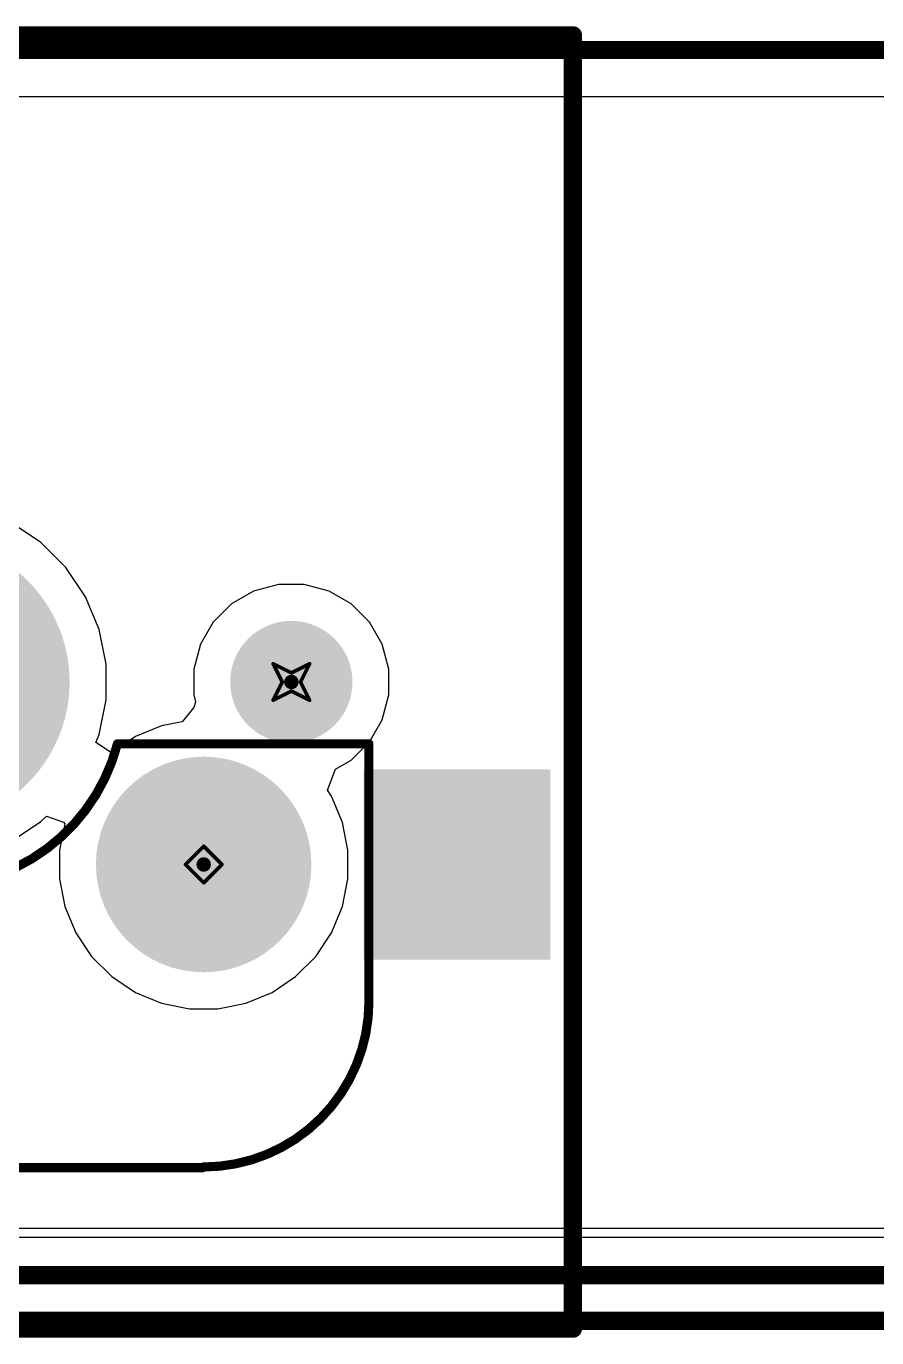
# Model space of a CAD drawing. Header units: inches. Extents: x 0 to 386, y 0 to 148.
# Drawn here: x 72.52 to 84.36, y 31.51 to 49.77 of the extents above; entities that cross this region are included whole.
import ezdxf

# ---------------------------------------------------------------- set-up
doc = ezdxf.new("R2010")
doc.units = ezdxf.units.IN
for name, color, linetype in [('Bottom Layer', 5, 'Continuous'), ('Bottom Overlay', 54, 'Continuous'), ('Bottom Paste', 16, 'Continuous'), ('Bottom Solder', 6, 'Continuous'), ('Drill Drawing', 1, 'Continuous'), ('Pad Holes', 156, 'Continuous'), ('Top Layer', 1, 'Continuous'), ('Top Overlay', 2, 'Continuous'), ('Top Solder', 216, 'Continuous')]:
    doc.layers.add(name, color=color, linetype=linetype)

# ---------------------------------------------------------------- blocks, each defined once
blk = doc.blocks.new('CPG151101S11_16_B_17')
at = {"layer": 'Bottom Layer'}
for points in [[(5.4750081, 3.8150038), (7.975003099999999, 3.8150038), (7.975003099999999, 1.2649962), (5.4750081, 1.2649962)], [(-7.975003099999999, 1.2750038), (-5.4750081, 1.2750038), (-5.4750081, -1.2750038), (-7.975003099999999, -1.2750038)]]:
    blk.add_hatch(color=5, dxfattribs=at).paths.add_polyline_path(points)
at = {"layer": 'Bottom Paste'}
for points in [[(5.4750081, 3.8150038), (7.975003099999999, 3.8150038), (7.975003099999999, 1.2649962), (5.4750081, 1.2649962)], [(-7.975003099999999, 1.2750038), (-5.4750081, 1.2750038), (-5.4750081, -1.2750038), (-7.975003099999999, -1.2750038)]]:
    blk.add_hatch(color=16, dxfattribs=at).paths.add_polyline_path(points)
at = {"layer": 'Bottom Solder'}
for points in [[(5.4249955, 3.8650164), (8.025015699999999, 3.8650164), (8.025015699999999, 1.2149836), (5.4249955, 1.2149836)], [(-8.025015699999999, 1.3250164), (-5.4249955, 1.3250164), (-5.4249955, -1.3250164), (-8.025015699999999, -1.3250164)]]:
    blk.add_hatch(color=6, dxfattribs=at).paths.add_polyline_path(points)
h = blk.add_hatch(color=6, dxfattribs=at)
edge = h.paths.add_edge_path()
edge.add_arc((3.199892, 2.54), 0.1016, 0, 360)
h = blk.add_hatch(color=6, dxfattribs=at)
edge = h.paths.add_edge_path()
edge.add_arc((-3.199892, 0), 0.1016, 0, 360)
h = blk.add_hatch(color=6, dxfattribs=at)
edge = h.paths.add_edge_path()
edge.add_arc((-4.420108, -2.54), 0.1016, 0, 360)
h = blk.add_hatch(color=6, dxfattribs=at)
edge = h.paths.add_edge_path()
edge.add_arc((0.6598919999999999, -2.54), 0.1016, 0, 360)
h = blk.add_hatch(color=6, dxfattribs=at)
edge = h.paths.add_edge_path()
edge.add_arc((5.739891999999999, -2.54), 0.1016, 0, 360)
at = {"layer": 'Pad Holes'}
h = blk.add_hatch(color=7, dxfattribs=at)
edge = h.paths.add_edge_path()
edge.add_arc((3.199892, 2.54), 1.499997, 0, 360)
h = blk.add_hatch(color=7, dxfattribs=at)
edge = h.paths.add_edge_path()
edge.add_arc((-3.199892, 0), 1.499997, 0, 360)
h = blk.add_hatch(color=7, dxfattribs=at)
edge = h.paths.add_edge_path()
edge.add_arc((0.6598919999999999, -2.54), 1.9939, 0, 360)
h = blk.add_hatch(color=7, dxfattribs=at)
edge = h.paths.add_edge_path()
edge.add_arc((-4.420108, -2.54), 0.8509, 0, 360)
h = blk.add_hatch(color=7, dxfattribs=at)
edge = h.paths.add_edge_path()
edge.add_arc((5.739891999999999, -2.54), 0.8509, 0, 360)
at = {"layer": 'Top Solder'}
h = blk.add_hatch(color=216, dxfattribs=at)
edge = h.paths.add_edge_path()
edge.add_arc((3.199892, 2.54), 0.1016, 0, 360)
h = blk.add_hatch(color=216, dxfattribs=at)
edge = h.paths.add_edge_path()
edge.add_arc((-3.199892, 0), 0.1016, 0, 360)
h = blk.add_hatch(color=216, dxfattribs=at)
edge = h.paths.add_edge_path()
edge.add_arc((-4.420108, -2.54), 0.1016, 0, 360)
h = blk.add_hatch(color=216, dxfattribs=at)
edge = h.paths.add_edge_path()
edge.add_arc((0.6598919999999999, -2.54), 0.1016, 0, 360)
h = blk.add_hatch(color=216, dxfattribs=at)
edge = h.paths.add_edge_path()
edge.add_arc((5.739891999999999, -2.54), 0.1016, 0, 360)
at = {"layer": 'Bottom Overlay'}
for points in [[(-5.499989, 1.9063716, 0.127, 0.127, -0.4142135623730951), (-3.1963614, 4.209999199999999, 0.127, 0.127, 0)], [(5.499989, 4.2200068, 0.127, 0.127, 0), (-3.1863538, 4.2200068, 0.127, 0.127, 0)], [(5.499989, 4.2200068, 0.127, 0.127, -0.4142135623730951), (5.4899814, 4.209999199999999, 0.127, 0.127, 0)], [(5.499989, 4.2200068, 0.127, 0.127, 0), (5.499989, 4.046143799999999, 0.127, 0.127, 0)], [(-5.499989, 1.9063716, 0.127, 0.127, 0), (-5.499989, -1.5061438, 0.127, 0.127, 0)], [(5.499989, 1.0338562, 0.127, 0.127, 0), (5.499989, 0.4700016, 0.127, 0.127, 0)], [(5.5000144, 0.4699508, 0.127, 0.127, 0), (5.499989, 0.4700016, 0.127, 0.127, 0)], [(5.5000144, 0.4699508, 0.127, 0.127, 0), (5.5000144, 0.2200148, 0.127, 0.127, 0)], [(-1.99999854, -1.67998394, 0.127, 0.127, -0.2716855530014931), (-0.09999725999999999, 0.22001734, 0.127, 0.127, 0)], [(0.1500124, 0.2200148, 0.127, 0.127, 0), (-0.0999998, 0.2200148, 0.127, 0.127, 0)], [(1.1900154, 0.2200148, 0.127, 0.127, 0), (0.1500124, 0.2200148, 0.127, 0.127, 0)], [(5.5000144, 0.2200148, 0.127, 0.127, 0), (1.1900154, 0.2200148, 0.127, 0.127, 0)], [(-5.499989, -1.5061438, 0.127, 0.127, 0), (-5.499989, -1.6799814, 0.127, 0.127, 0)], [(-1.999996, -1.6799814, 0.127, 0.127, 0), (-5.499989, -1.6799814, 0.127, 0.127, 0)]]:
    blk.add_lwpolyline(points, format="xyseb", dxfattribs=at)
for points in [[(-3.2281114, 4.209999199999999, 0.0635, 0.0635, 1), (-3.1646114, 4.209999199999999, 0.0635, 0.0635, 1)], [(-3.2181038, 4.2200068, 0.0635, 0.0635, 1), (-3.1546038, 4.2200068, 0.0635, 0.0635, 1)], [(5.4582314, 4.209999199999999, 0.0635, 0.0635, 1), (5.521731399999999, 4.209999199999999, 0.0635, 0.0635, 1)], [(5.468239, 4.2200068, 0.0635, 0.0635, 1), (5.531739, 4.2200068, 0.0635, 0.0635, 1)], [(5.468239, 4.2200068, 0.0635, 0.0635, 1), (5.531739, 4.2200068, 0.0635, 0.0635, 1)], [(5.468239, 4.2200068, 0.0635, 0.0635, 1), (5.531739, 4.2200068, 0.0635, 0.0635, 1)], [(5.468239, 4.046143799999999, 0.0635, 0.0635, 1), (5.531739, 4.046143799999999, 0.0635, 0.0635, 1)], [(-5.531739, 1.9063716, 0.0635, 0.0635, 1), (-5.468239, 1.9063716, 0.0635, 0.0635, 1)], [(-5.531739, 1.9063716, 0.0635, 0.0635, 1), (-5.468239, 1.9063716, 0.0635, 0.0635, 1)], [(5.468239, 1.0338562, 0.0635, 0.0635, 1), (5.531739, 1.0338562, 0.0635, 0.0635, 1)], [(5.468239, 0.4700016, 0.0635, 0.0635, 1), (5.531739, 0.4700016, 0.0635, 0.0635, 1)], [(5.468239, 0.4700016, 0.0635, 0.0635, 1), (5.531739, 0.4700016, 0.0635, 0.0635, 1)], [(5.4682644, 0.4699508, 0.0635, 0.0635, 1), (5.5317644, 0.4699508, 0.0635, 0.0635, 1)], [(5.4682644, 0.4699508, 0.0635, 0.0635, 1), (5.5317644, 0.4699508, 0.0635, 0.0635, 1)], [(-0.1317498, 0.2200148, 0.0635, 0.0635, 1), (-0.0682498, 0.2200148, 0.0635, 0.0635, 1)], [(-0.13174726, 0.22001734, 0.0635, 0.0635, 1), (-0.06824725999999999, 0.22001734, 0.0635, 0.0635, 1)], [(0.1182624, 0.2200148, 0.0635, 0.0635, 1), (0.1817624, 0.2200148, 0.0635, 0.0635, 1)], [(0.1182624, 0.2200148, 0.0635, 0.0635, 1), (0.1817624, 0.2200148, 0.0635, 0.0635, 1)], [(1.1582654, 0.2200148, 0.0635, 0.0635, 1), (1.2217654, 0.2200148, 0.0635, 0.0635, 1)], [(1.1582654, 0.2200148, 0.0635, 0.0635, 1), (1.2217654, 0.2200148, 0.0635, 0.0635, 1)], [(5.4682644, 0.2200148, 0.0635, 0.0635, 1), (5.5317644, 0.2200148, 0.0635, 0.0635, 1)], [(5.4682644, 0.2200148, 0.0635, 0.0635, 1), (5.5317644, 0.2200148, 0.0635, 0.0635, 1)], [(-5.531739, -1.5061438, 0.0635, 0.0635, 1), (-5.468239, -1.5061438, 0.0635, 0.0635, 1)], [(-5.531739, -1.5061438, 0.0635, 0.0635, 1), (-5.468239, -1.5061438, 0.0635, 0.0635, 1)], [(-5.531739, -1.6799814, 0.0635, 0.0635, 1), (-5.468239, -1.6799814, 0.0635, 0.0635, 1)], [(-5.531739, -1.6799814, 0.0635, 0.0635, 1), (-5.468239, -1.6799814, 0.0635, 0.0635, 1)], [(-2.03174854, -1.67998394, 0.0635, 0.0635, 1), (-1.96824854, -1.67998394, 0.0635, 0.0635, 1)], [(-2.031746, -1.6799814, 0.0635, 0.0635, 1), (-1.968246, -1.6799814, 0.0635, 0.0635, 1)]]:
    blk.add_lwpolyline(points, format="xyseb", close=True, dxfattribs=at)

msp = doc.modelspace()

# ---------------------------------------------------------------- linework, layer by layer
at = {"layer": 'Bottom Layer'}
for p, q in [((63.08899751999999, 48.78856638), (89.482295, 48.78856638)), ((72.7249879, 42.58335654), (72.31521224, 42.85716092)), ((73.07347082, 42.23487361999999), (72.7249879, 42.58335654)), ((73.34727519999998, 41.82509796), (73.07347082, 42.23487361999999)), ((76.031217, 41.99890508), (75.68560427999999, 41.90629668)), ((76.38902172, 41.99890508), (76.031217, 41.99890508)), ((76.73463444, 41.90629668), (76.38902172, 41.99890508)), ((73.53587274, 41.36978264), (73.34727519999998, 41.82509796)), ((75.68560427999999, 41.90629668), (75.37573698, 41.72739431999999)), ((77.04450173999999, 41.72739431999999), (76.73463444, 41.90629668)), ((75.37573698, 41.72739431999999), (75.12273012, 41.47438746)), ((77.2975086, 41.47438746), (77.04450173999999, 41.72739431999999)), ((75.12273012, 41.47438746), (74.94382775999999, 41.16452016)), ((77.47641096, 41.16452016), (77.2975086, 41.47438746)), ((73.63201936, 40.88642064), (73.53587274, 41.36978264)), ((74.94382775999999, 41.16452016), (74.85121935999999, 40.81890744)), ((77.56901936, 40.81890744), (77.47641096, 41.16452016)), ((73.63201936, 40.39358952), (73.63201936, 40.88642064)), ((74.85121935999999, 40.81890744), (74.85121935999999, 40.46110272)), ((77.56901936, 40.46110272), (77.56901936, 40.81890744)), ((73.53587274, 39.91022751999999), (73.63201936, 40.39358952)), ((74.85121935999999, 40.46110272), (74.87777252, 40.36200462)), ((74.87777252, 40.36200462), (74.85235982, 40.28662757999999)), ((77.47641096, 40.11549), (77.56901936, 40.46110272)), ((74.85235982, 40.28662757999999), (74.68840028, 40.08736712)), ((74.40419206, 40.03083434), (74.03875972, 39.87946812)), ((74.68840028, 40.08736712), (74.40419206, 40.03083434)), ((77.2975086, 39.80562269999999), (77.47641096, 40.11549)), ((73.489693, 39.79874184), (73.53587274, 39.91022751999999)), ((73.70502658, 39.65486354), (73.489693, 39.79874184)), ((74.03875972, 39.87946812), (73.70988052, 39.65971748)), ((77.04450173999999, 39.55261584), (77.2975086, 39.80562269999999)), ((73.70988052, 39.65971748), (73.70502658, 39.65486354)), ((76.82460886, 39.42566156), (77.04450173999999, 39.55261584)), ((76.71381914, 39.13428037999999), (76.82460886, 39.42566156)), ((76.7693664, 39.05114871999999), (76.71381914, 39.13428037999999)), ((76.92073262, 38.68571638), (76.7693664, 39.05114871999999)), ((72.7249879, 38.69665362), (72.80236391999999, 38.77402963999999)), ((72.80236391999999, 38.77402963999999), (73.03972184, 38.68951876)), ((72.31521224, 38.42284924), (72.7249879, 38.69665362)), ((73.05555112, 38.66800496), (72.98190636, 38.29777456)), ((73.03972184, 38.68951876), (73.05555112, 38.66800496)), ((76.99790035999999, 38.29777456), (76.92073262, 38.68571638)), ((72.98190636, 38.29777456), (72.98190636, 37.9022356)), ((76.99790035999999, 37.9022356), (76.99790035999999, 38.29777456)), ((72.98190636, 37.9022356), (73.0590741, 37.51429378)), ((76.92073262, 37.51429378), (76.99790035999999, 37.9022356)), ((73.0590741, 37.51429378), (73.21044031999999, 37.14886144)), ((76.7693664, 37.14886144), (76.92073262, 37.51429378)), ((73.21044031999999, 37.14886144), (73.43019096, 36.81998223999999)), ((76.54961576, 36.81998223999999), (76.7693664, 37.14886144)), ((73.43019096, 36.81998223999999), (73.70988052, 36.54029268)), ((76.26992619999999, 36.54029268), (76.54961576, 36.81998223999999)), ((73.70988052, 36.54029268), (74.03875972, 36.32054204)), ((75.941047, 36.32054204), (76.26992619999999, 36.54029268)), ((74.03875972, 36.32054204), (74.40419206, 36.16917582)), ((74.40419206, 36.16917582), (74.79213388, 36.09200808)), ((75.18767283999999, 36.09200808), (75.57561466, 36.16917582)), ((75.57561466, 36.16917582), (75.941047, 36.32054204)), ((74.79213388, 36.09200808), (75.18767283999999, 36.09200808)), ((112.50955908, 33.03244092), (22.987, 33.03244092))]:
    msp.add_line(p, q, dxfattribs=at)
for points in [[(63.0758073, 49.4360073, 0.254, 0.254, 0), (110.06348066, 49.4360073, 0.254, 0.254, 0)], [(22.987, 32.385, 0.254, 0.254, 0), (112.58074512, 32.385, 0.254, 0.254, 0)], [(43.18, 31.75, 0.254, 0.254, 0), (113.18420848, 31.75, 0.254, 0.254, 0)]]:
    msp.add_lwpolyline(points, format="xyseb", dxfattribs=at)
at = {"layer": 'Drill Drawing'}
for points in [[(75.95611936, 40.89400508, 0.0508, 0.0508, 0), (76.21011936, 40.76700508, 0.0508, 0.0508, 0)], [(75.95611936, 40.89400508, 0.0508, 0.0508, 0), (76.08311936, 40.64000507999999, 0.0508, 0.0508, 0)], [(76.21011936, 40.76700508, 0.0508, 0.0508, 0), (76.46411936, 40.89400508, 0.0508, 0.0508, 0)], [(76.33711935999999, 40.64000507999999, 0.0508, 0.0508, 0), (76.46411936, 40.89400508, 0.0508, 0.0508, 0)], [(75.95611936, 40.38600508, 0.0508, 0.0508, 0), (76.08311936, 40.64000507999999, 0.0508, 0.0508, 0)], [(75.95611936, 40.38600508, 0.0508, 0.0508, 0), (76.21011936, 40.51300508, 0.0508, 0.0508, 0)], [(76.21011936, 40.51300508, 0.0508, 0.0508, 0), (76.46411936, 40.38600508, 0.0508, 0.0508, 0)], [(76.33711935999999, 40.64000507999999, 0.0508, 0.0508, 0), (76.46411936, 40.38600508, 0.0508, 0.0508, 0)], [(74.73590336, 38.10000508, 0.0508, 0.0508, 0), (74.98990336, 38.35400507999999, 0.0508, 0.0508, 0)], [(74.98990336, 38.35400507999999, 0.0508, 0.0508, 0), (75.24390335999999, 38.10000508, 0.0508, 0.0508, 0)], [(74.73590336, 38.10000508, 0.0508, 0.0508, 0), (74.98990336, 37.84600508, 0.0508, 0.0508, 0)], [(74.98990336, 37.84600508, 0.0508, 0.0508, 0), (75.24390335999999, 38.10000508, 0.0508, 0.0508, 0)]]:
    msp.add_lwpolyline(points, format="xyseb", dxfattribs=at)
for points in [[(75.94341936, 40.89400508, 0.0254, 0.0254, 1), (75.96881936, 40.89400508, 0.0254, 0.0254, 1)], [(75.94341936, 40.89400508, 0.0254, 0.0254, 1), (75.96881936, 40.89400508, 0.0254, 0.0254, 1)], [(76.45141935999999, 40.89400508, 0.0254, 0.0254, 1), (76.47681936, 40.89400508, 0.0254, 0.0254, 1)], [(76.45141935999999, 40.89400508, 0.0254, 0.0254, 1), (76.47681936, 40.89400508, 0.0254, 0.0254, 1)], [(76.19741936, 40.76700508, 0.0254, 0.0254, 1), (76.22281936, 40.76700508, 0.0254, 0.0254, 1)], [(76.19741936, 40.76700508, 0.0254, 0.0254, 1), (76.22281936, 40.76700508, 0.0254, 0.0254, 1)], [(76.07041935999999, 40.64000507999999, 0.0254, 0.0254, 1), (76.09581936000001, 40.64000507999999, 0.0254, 0.0254, 1)], [(76.07041935999999, 40.64000507999999, 0.0254, 0.0254, 1), (76.09581936000001, 40.64000507999999, 0.0254, 0.0254, 1)], [(76.19741936, 40.51300508, 0.0254, 0.0254, 1), (76.22281936, 40.51300508, 0.0254, 0.0254, 1)], [(76.19741936, 40.51300508, 0.0254, 0.0254, 1), (76.22281936, 40.51300508, 0.0254, 0.0254, 1)], [(76.32441936, 40.64000507999999, 0.0254, 0.0254, 1), (76.34981936, 40.64000507999999, 0.0254, 0.0254, 1)], [(76.32441936, 40.64000507999999, 0.0254, 0.0254, 1), (76.34981936, 40.64000507999999, 0.0254, 0.0254, 1)], [(75.94341936, 40.38600508, 0.0254, 0.0254, 1), (75.96881936, 40.38600508, 0.0254, 0.0254, 1)], [(75.94341936, 40.38600508, 0.0254, 0.0254, 1), (75.96881936, 40.38600508, 0.0254, 0.0254, 1)], [(76.45141935999999, 40.38600508, 0.0254, 0.0254, 1), (76.47681936, 40.38600508, 0.0254, 0.0254, 1)], [(76.45141935999999, 40.38600508, 0.0254, 0.0254, 1), (76.47681936, 40.38600508, 0.0254, 0.0254, 1)], [(74.97720335999999, 38.35400507999999, 0.0254, 0.0254, 1), (75.00260336, 38.35400507999999, 0.0254, 0.0254, 1)], [(74.97720335999999, 38.35400507999999, 0.0254, 0.0254, 1), (75.00260336, 38.35400507999999, 0.0254, 0.0254, 1)], [(74.72320336, 38.10000508, 0.0254, 0.0254, 1), (74.74860335999999, 38.10000508, 0.0254, 0.0254, 1)], [(74.72320336, 38.10000508, 0.0254, 0.0254, 1), (74.74860335999999, 38.10000508, 0.0254, 0.0254, 1)], [(75.23120336, 38.10000508, 0.0254, 0.0254, 1), (75.25660336, 38.10000508, 0.0254, 0.0254, 1)], [(75.23120336, 38.10000508, 0.0254, 0.0254, 1), (75.25660336, 38.10000508, 0.0254, 0.0254, 1)], [(74.97720335999999, 37.84600508, 0.0254, 0.0254, 1), (75.00260336, 37.84600508, 0.0254, 0.0254, 1)], [(74.97720335999999, 37.84600508, 0.0254, 0.0254, 1), (75.00260336, 37.84600508, 0.0254, 0.0254, 1)]]:
    msp.add_lwpolyline(points, format="xyseb", close=True, dxfattribs=at)
at = {"layer": 'Top Layer'}
for p, q in [((72.7249879, 42.58335654), (72.31521224, 42.85716092)), ((73.07347082, 42.23487361999999), (72.7249879, 42.58335654)), ((73.34727519999998, 41.82509796), (73.07347082, 42.23487361999999)), ((76.031217, 41.99890508), (75.68560427999999, 41.90629668)), ((76.38902172, 41.99890508), (76.031217, 41.99890508)), ((76.73463444, 41.90629668), (76.38902172, 41.99890508)), ((73.53587274, 41.36978264), (73.34727519999998, 41.82509796)), ((75.68560427999999, 41.90629668), (75.37573698, 41.72739431999999)), ((77.04450173999999, 41.72739431999999), (76.73463444, 41.90629668)), ((75.37573698, 41.72739431999999), (75.12273012, 41.47438746)), ((77.2975086, 41.47438746), (77.04450173999999, 41.72739431999999)), ((75.12273012, 41.47438746), (74.94382775999999, 41.16452016)), ((77.47641096, 41.16452016), (77.2975086, 41.47438746)), ((73.63201936, 40.88642064), (73.53587274, 41.36978264)), ((74.94382775999999, 41.16452016), (74.85121935999999, 40.81890744)), ((77.56901936, 40.81890744), (77.47641096, 41.16452016)), ((73.63201936, 40.39358952), (73.63201936, 40.88642064)), ((74.85121935999999, 40.81890744), (74.85121935999999, 40.46110272)), ((77.56901936, 40.46110272), (77.56901936, 40.81890744)), ((73.53587274, 39.91022751999999), (73.63201936, 40.39358952)), ((74.85121935999999, 40.46110272), (74.87777252, 40.36200462)), ((74.87777252, 40.36200462), (74.85235982, 40.28662757999999)), ((77.47641096, 40.11549), (77.56901936, 40.46110272)), ((74.85235982, 40.28662757999999), (74.68840028, 40.08736712)), ((74.40419206, 40.03083434), (74.03875972, 39.87946812)), ((74.68840028, 40.08736712), (74.40419206, 40.03083434)), ((77.2975086, 39.80562269999999), (77.47641096, 40.11549)), ((73.489693, 39.79874184), (73.53587274, 39.91022751999999)), ((73.70502658, 39.65486354), (73.489693, 39.79874184)), ((74.03875972, 39.87946812), (73.70988052, 39.65971748)), ((77.04450173999999, 39.55261584), (77.2975086, 39.80562269999999)), ((73.70988052, 39.65971748), (73.70502658, 39.65486354)), ((76.82460886, 39.42566156), (77.04450173999999, 39.55261584)), ((76.71381914, 39.13428037999999), (76.82460886, 39.42566156)), ((76.7693664, 39.05114871999999), (76.71381914, 39.13428037999999)), ((76.92073262, 38.68571638), (76.7693664, 39.05114871999999)), ((72.7249879, 38.69665362), (72.80236391999999, 38.77402963999999)), ((72.80236391999999, 38.77402963999999), (73.03972184, 38.68951876)), ((72.31521224, 38.42284924), (72.7249879, 38.69665362)), ((73.05555112, 38.66800496), (72.98190636, 38.29777456)), ((73.03972184, 38.68951876), (73.05555112, 38.66800496)), ((76.99790035999999, 38.29777456), (76.92073262, 38.68571638)), ((72.98190636, 38.29777456), (72.98190636, 37.9022356)), ((76.99790035999999, 37.9022356), (76.99790035999999, 38.29777456)), ((72.98190636, 37.9022356), (73.0590741, 37.51429378)), ((76.92073262, 37.51429378), (76.99790035999999, 37.9022356)), ((73.0590741, 37.51429378), (73.21044031999999, 37.14886144)), ((76.7693664, 37.14886144), (76.92073262, 37.51429378)), ((73.21044031999999, 37.14886144), (73.43019096, 36.81998223999999)), ((76.54961576, 36.81998223999999), (76.7693664, 37.14886144)), ((73.43019096, 36.81998223999999), (73.70988052, 36.54029268)), ((76.26992619999999, 36.54029268), (76.54961576, 36.81998223999999)), ((73.70988052, 36.54029268), (74.03875972, 36.32054204)), ((75.941047, 36.32054204), (76.26992619999999, 36.54029268)), ((74.03875972, 36.32054204), (74.40419206, 36.16917582)), ((74.40419206, 36.16917582), (74.79213388, 36.09200808)), ((75.18767283999999, 36.09200808), (75.57561466, 36.16917582)), ((75.57561466, 36.16917582), (75.941047, 36.32054204)), ((74.79213388, 36.09200808), (75.18767283999999, 36.09200808)), ((85.69710826, 32.90763548), (64.93354552, 32.90763548)), ((85.70979301999999, 32.38968376), (64.92080742, 32.38968376))]:
    msp.add_line(p, q, dxfattribs=at)
at = {"layer": 'Top Overlay'}
for points in [[(62.12959888, 49.64000231999999, 0.254, 0.254, 0), (80.12959844, 49.64000231999999, 0.254, 0.254, 0)], [(80.12959844, 31.64000276, 0.254, 0.254, 0), (80.12959844, 49.64000231999999, 0.254, 0.254, 0)], [(62.12959888, 31.64000276, 0.254, 0.254, 0), (80.12959844, 31.64000276, 0.254, 0.254, 0)]]:
    msp.add_lwpolyline(points, format="xyseb", dxfattribs=at)
for points in [[(80.06609843999999, 49.64000231999999, 0.127, 0.127, 1), (80.19309844, 49.64000231999999, 0.127, 0.127, 1)], [(80.06609843999999, 49.64000231999999, 0.127, 0.127, 1), (80.19309844, 49.64000231999999, 0.127, 0.127, 1)], [(80.06609843999999, 31.64000276, 0.127, 0.127, 1), (80.19309844, 31.64000276, 0.127, 0.127, 1)], [(80.06609843999999, 31.64000276, 0.127, 0.127, 1), (80.19309844, 31.64000276, 0.127, 0.127, 1)]]:
    msp.add_lwpolyline(points, format="xyseb", close=True, dxfattribs=at)

# ---------------------------------------------------------------- block references
at = {"rotation": 180}
msp.add_blockref('CPG151101S11_16_B_17', (71.79001136, 38.10000508), dxfattribs=at)

doc.saveas('drawing.dxf')
